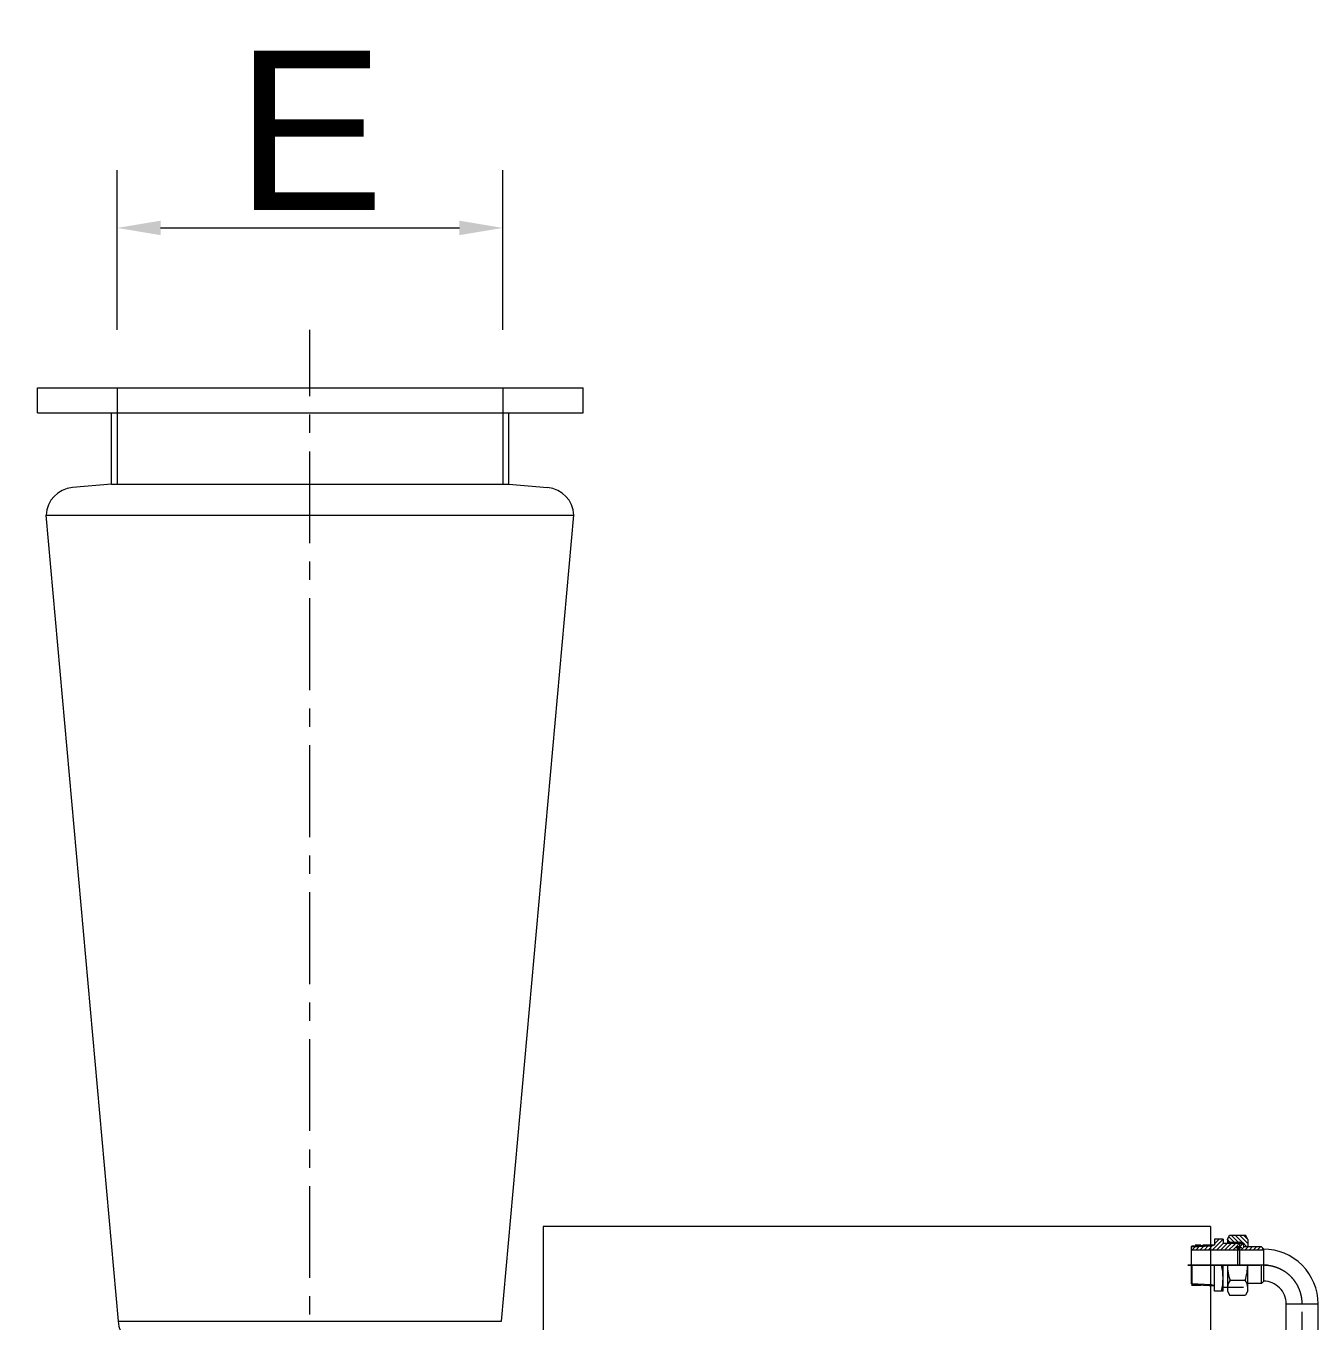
# Model space of a CAD drawing. Header units: millimetres. Extents: x 0 to 559189, y 1 to 426050.
# Drawn here: x 441293 to 475325, y 281300 to 315420 of the extents above; entities that cross this region are included whole.
import ezdxf

# ---------------------------------------------------------------- set-up
doc = ezdxf.new("R2010")
doc.units = ezdxf.units.MM
doc.header["$LTSCALE"] = 25.4
doc.linetypes.add('CENTER', pattern=[50.8, 31.75, -6.35, 6.35, -6.35])
doc.layers.get('Defpoints').update_dxf_attribs({"lineweight": 5})
doc.layers.add('CAXA0', color=7, linetype='Continuous', lineweight=5)
doc.layers.add('CAXA1', color=5, linetype='CENTER', lineweight=5)
doc.styles.add('Roman', font='arial.ttf')
doc.styles.get("Standard").update_dxf_attribs({"font": 'arial.ttf'})
doc.dimstyles.new('ISO-25', dxfattribs={"dimscale": 30, "dimtxt": 38.1, "dimasz": 38.1, "dimexe": 50.8, "dimexo": 50.8, "dimgap": 15.875, "dimtad": 1, "dimtih": 1, "dimtoh": 1, "dimdec": 1, "dimlfac": 0.03937, "dimdsep": 46, "dimtxsty": 'Standard', "dimcen": 63.5, "dimclrd": 7, "dimclre": 7, "dimclrt": 7, "dimadec": 0, "dimazin": 0, "dimtfac": 1, "dimtdec": 1, "dimtmove": 0, "dimatfit": 3, "dimfxl": 25.4, "dimlwd": 5, "dimlwe": 5, "dimarcsym": 0})

# ---------------------------------------------------------------- blocks, each defined once
blk = doc.blocks.new('*D7')
at = {"color": 7, "linetype": 'Continuous', "lineweight": 5, "transparency": 16777216}
for p, q in [((443695, 307411), (443695, 311622)), ((453855, 307411), (453855, 311622)), ((444838, 310098), (452712, 310098))]:
    blk.add_line(p, q, dxfattribs=at)
at = {"color": 7, "transparency": 16777216}
for points in [[(444838, 310288), (444838, 309907), (443695, 310098)], [(452712, 310288), (452712, 309907), (453855, 310098)]]:
    blk.add_solid(points, dxfattribs=at)
at = {"layer": 'Defpoints', "color": 0, "transparency": 16777216}
for p in [(453855, 310098), (443695, 305887), (453855, 305887)]:
    blk.add_point(p, dxfattribs=at)
at = {"color": 7, "lineweight": 5, "transparency": 16777216, "insert": (448775, 312669), "char_height": 4191, "attachment_point": 5, "style": 'Roman'}
blk.add_mtext('E', dxfattribs=at)
blk = doc.blocks.new('*D8')
at = {"color": 7, "linetype": 'Continuous', "lineweight": 5, "transparency": 16777216}
for p, q in [((440076, 305887), (435639, 305887)), ((437163, 304744), (437163, 294489)), ((437163, 279090), (437163, 289346)), ((442292, 277947), (435639, 277947))]:
    blk.add_line(p, q, dxfattribs=at)
at = {"color": 7, "transparency": 16777216}
for points in [[(436972, 304744), (437353, 304744), (437163, 305887)], [(436972, 279090), (437353, 279090), (437163, 277947)]]:
    blk.add_solid(points, dxfattribs=at)
at = {"layer": 'Defpoints', "color": 0, "transparency": 16777216}
for p in [(441600, 305887), (437163, 277947), (443816, 277947)]:
    blk.add_point(p, dxfattribs=at)
at = {"color": 7, "lineweight": 5, "transparency": 16777216, "insert": (437163, 291917), "char_height": 4191, "attachment_point": 5, "style": 'Roman'}
blk.add_mtext('F', dxfattribs=at)

msp = doc.modelspace()

# ---------------------------------------------------------------- linework, layer by layer
at = {"color": 7, "lineweight": 5}
for p, q in [((441599.77, 305226.95), (441599.77, 305887.35)), ((441599.77, 305887.35), (455968.94, 305887.35)), ((443695.27, 305887.35), (443695.27, 303347.35)), ((453855.28, 305887.35), (453855.28, 303347.35)), ((455968.94, 305226.95), (455968.94, 305887.35)), ((441599.77, 305226.95), (455968.94, 305226.95)), ((443542.87, 303347.35), (443542.87, 305226.95)), ((454007.68, 303347.35), (454007.68, 305226.95)), ((443543.9, 303347.44), (442518.15, 303257.7)), ((443543.9, 303347.44), (454007.68, 303347.35)), ((454007.68, 303347.35), (455032.41, 303257.7)), ((441823.41, 302534.55), (455727.15, 302534.55)), ((443728.41, 281300.14), (441823.41, 302534.55)), ((453822.15, 281300.14), (455727.15, 302534.55)), ((443721.77, 281300.14), (453815.51, 281300.14))]:
    msp.add_line(p, q, dxfattribs=at)
for centre, start, end in [((442584.56, 302498.6), 95, 177.295687), ((454966, 302498.6), 2.704313, 85), ((444482.93, 281336.09), 182.704313, 265)]:
    msp.add_arc(centre, 762, start, end, dxfattribs=at)
at = {"layer": 'CAXA0', "color": 7, "linetype": 'Continuous', "lineweight": 5}
for p, q in [((454915.38, 283789.19), (454915.38, 265755.18)), ((472492.19, 283789.19), (454915.38, 283789.19)), ((472492.19, 283789.19), (472492.19, 265755.18)), ((472936.69, 283446.34), (472992.09, 283565.13)), ((472992.09, 283565.13), (473414.7, 283565.13)), ((473219.49, 283382.79), (473037.15, 283565.13)), ((473354.97, 283355.08), (473144.91, 283565.13)), ((473470.09, 283347.72), (473252.68, 283565.13)), ((473457.61, 283467.97), (473360.44, 283565.13)), ((473470.09, 283446.34), (473414.7, 283565.13)), ((471984.19, 283259.52), (472010.82, 283286.15)), ((471984.19, 283259.52), (472504.19, 283283.47)), ((471984.19, 283259.52), (471984.19, 282286.87)), ((472092.04, 283264.49), (472007.15, 283179.59)), ((472010.82, 283286.15), (472454.8, 283306.59)), ((472238.19, 283304.26), (472088.15, 283304.26)), ((472118.67, 283291.11), (472092.04, 283264.49)), ((472205.01, 283269.69), (472114.91, 283179.59)), ((472231.63, 283296.32), (472205.01, 283269.69)), ((472317.97, 283274.89), (472222.67, 283179.59)), ((472288.99, 283306.59), (472593.79, 283306.59)), ((472344.6, 283301.52), (472317.97, 283274.89)), ((472430.94, 283280.1), (472330.44, 283179.59)), ((472457.44, 283306.59), (472430.94, 283280.1)), ((472555.26, 283296.65), (472438.2, 283179.59)), ((472454.8, 283306.59), (472593.79, 283306.59)), ((472504.19, 283283.47), (472593.79, 283306.59)), ((472822.39, 283456.02), (472545.96, 283179.59)), ((472565.2, 283306.59), (472555.26, 283296.65)), ((472593.79, 283458.99), (472593.79, 283306.59)), ((472822.39, 283458.99), (472593.79, 283458.99)), ((472717.6, 283458.99), (472593.79, 283335.19)), ((472609.84, 283458.99), (472593.79, 283442.95)), ((472828.99, 283354.85), (472653.73, 283179.59)), ((472936.75, 283354.85), (472761.49, 283179.59)), ((472822.39, 283458.99), (472822.39, 283354.85)), ((472822.39, 283354.85), (472936.69, 283354.85)), ((472847.79, 283354.85), (473355.79, 283354.85)), ((473036.82, 283347.17), (472869.25, 283179.59)), ((472936.69, 283446.34), (472936.69, 283354.85)), ((472936.69, 283382.79), (473254.19, 283382.79)), ((473003.96, 283382.79), (472938.06, 283448.7)), ((473101.42, 283304), (472977.02, 283179.59)), ((473111.73, 283382.79), (472977.5, 283517.02)), ((473031.9, 283354.85), (473003.96, 283382.79)), ((473044.51, 283354.85), (473036.82, 283347.17)), ((473166.02, 283260.83), (473084.78, 283179.59)), ((473152.28, 283354.85), (473101.42, 283304)), ((473139.67, 283354.85), (473111.73, 283382.79)), ((473254.19, 283349.01), (473166.02, 283260.83)), ((473209.33, 283232.3), (473196.43, 283219.4)), ((473226.3, 283232.3), (473203.12, 283255.49)), ((473204.16, 283268.49), (473254.19, 283268.49)), ((473204.16, 283268.49), (473204.16, 282773.19)), ((473247.43, 283354.85), (473219.49, 283382.79)), ((473254.19, 283354.85), (473226.25, 283382.79)), ((473240.41, 283263.38), (473227.51, 283250.48)), ((473250.7, 283207.91), (473227.51, 283231.09)), ((473355.79, 283354.85), (473254.19, 283382.79)), ((473254.19, 283354.85), (473254.19, 282773.19)), ((473254.19, 283342.15), (473355.79, 283342.15)), ((473355.1, 283342.15), (473258.46, 283245.51)), ((473376.51, 283255.79), (473300.31, 283179.59)), ((473355.79, 283354.85), (473355.79, 283255.79)), ((473441.55, 283268.49), (473355.79, 283354.25)), ((473355.79, 283268.49), (473470.09, 283268.49)), ((473355.79, 283268.49), (473470.09, 283268.49)), ((473838.39, 283255.79), (473355.79, 283255.79)), ((473484.27, 283255.79), (473408.07, 283179.59)), ((473470.09, 283446.34), (473470.09, 283255.79)), ((473592.03, 283255.79), (473515.83, 283179.59)), ((473699.8, 283255.79), (473623.6, 283179.59)), ((473807.56, 283255.79), (473731.36, 283179.59)), ((473889.19, 283204.99), (473838.39, 283255.79)), ((473876.86, 283217.33), (473839.12, 283179.59)), ((473889.19, 283204.99), (473889.19, 282341.39)), ((471984.19, 283179.59), (473889.19, 283179.59)), ((473204.16, 283191.21), (473192.54, 283179.59)), ((472010.82, 282260.24), (472010.82, 282773.19)), ((472593.79, 282087.39), (472593.79, 282773.19)), ((472822.39, 282087.39), (472822.39, 282773.19)), ((472936.69, 282773.19), (472936.69, 282100.05)), ((473470.09, 282100.05), (473470.09, 282773.19)), ((473838.39, 282290.59), (473838.39, 282773.19)), ((471984.19, 282286.87), (472504.19, 282262.92)), ((471984.19, 282286.87), (472010.82, 282260.24)), ((472238.19, 282242.13), (471990.94, 282242.13)), ((472010.82, 282260.24), (472454.8, 282239.79)), ((472454.8, 282239.79), (472593.79, 282239.79)), ((472504.19, 282262.92), (472593.79, 282239.79)), ((472504.19, 282262.92), (472593.79, 282239.79)), ((472822.39, 282191.53), (472938.22, 282191.53)), ((472847.79, 282191.53), (473355.79, 282191.53)), ((473006.8, 282377.29), (473401.51, 282377.29)), ((473838.39, 282290.59), (473470.09, 282290.59)), ((473889.19, 282341.39), (473838.39, 282290.59)), ((472822.39, 282087.39), (472593.79, 282087.39)), ((472936.69, 282100.05), (472992.09, 281981.25)), ((472992.09, 281981.25), (473414.7, 281981.25)), ((473470.09, 282100.05), (473414.7, 281981.25)), ((474486.1, 281753.83), (475324.5, 281753.83)), ((474486.3, 255899.37), (474486.3, 281753.83)), ((475324.5, 255899.37), (475324.5, 281753.83))]:
    msp.add_line(p, q, dxfattribs=at)
msp.add_circle((473227.51, 283232.3), 33.66, dxfattribs=at)
for centre, radius, start, end in [((473882.47, 281753.83), 1441.83, 0, 90.000497), ((471260.29, 282430.29), 1562.1, 347.319617, 12.680383), ((474115.42, 282773.24), 1177.2, 180.002248, 199.654415), ((472292.89, 282773.24), 1177.2, 340.347833, 0), ((473258.37, 282179.27), 320.15, 141.792195, 177.805328), ((473149.94, 282179.27), 320.15, 0.000001, 38.207805), ((473889.21, 281753.83), 596.9, 0, 90.001217)]:
    msp.add_arc(centre, radius, start, end, dxfattribs=at)
at = {"layer": 'CAXA1', "linetype": 'CENTER', "lineweight": 5, "ltscale": 3}
for p, q in [((448768.64, 247598.87), (448768.64, 307416.53)), ((473311.97, 283232.3), (473143.05, 283232.3)), ((471889.61, 282773.19), (473787.59, 282773.19)), ((473990.35, 282773.19), (471889.61, 282773.19)), ((473311.97, 282773.19), (473143.05, 282773.19)), ((474905.4, 255899.37), (474905.4, 281753.83))]:
    msp.add_line(p, q, dxfattribs=at)
msp.add_arc((473889.21, 281753.83), 1015.99, 0, 90.60226, dxfattribs=at)

# ---------------------------------------------------------------- dimensions: what is measured, and where the dimension line sits
at = {"color": 7, "lineweight": 5}
dim = msp.add_linear_dim(base=(453855.28, 310097.71), p1=(443695.27, 305887.35), p2=(453855.28, 305887.35), text='E', dimstyle='ISO-25', override={"dimscale": 30, "dimtxt": 139.7, "dimpost": '\\X', "dimtxsty": 'Roman', "dimtmove": 1}, dxfattribs=at)
dim.commit()
dim.dimension.update_dxf_attribs({"geometry": '*D7', "text_midpoint": (448775.28, 312669.46)})
dim = msp.add_linear_dim(base=(437162.67, 277947.34), p1=(441599.77, 305887.35), p2=(443815.64, 277947.34), angle=90, text='F', dimstyle='ISO-25', override={"dimscale": 30, "dimtxt": 139.7, "dimpost": '\\X', "dimtxsty": 'Roman', "dimtmove": 1}, dxfattribs=at)
dim.commit()
dim.dimension.update_dxf_attribs({"geometry": '*D8', "text_midpoint": (437162.67, 291917.35)})

doc.saveas('drawing.dxf')
